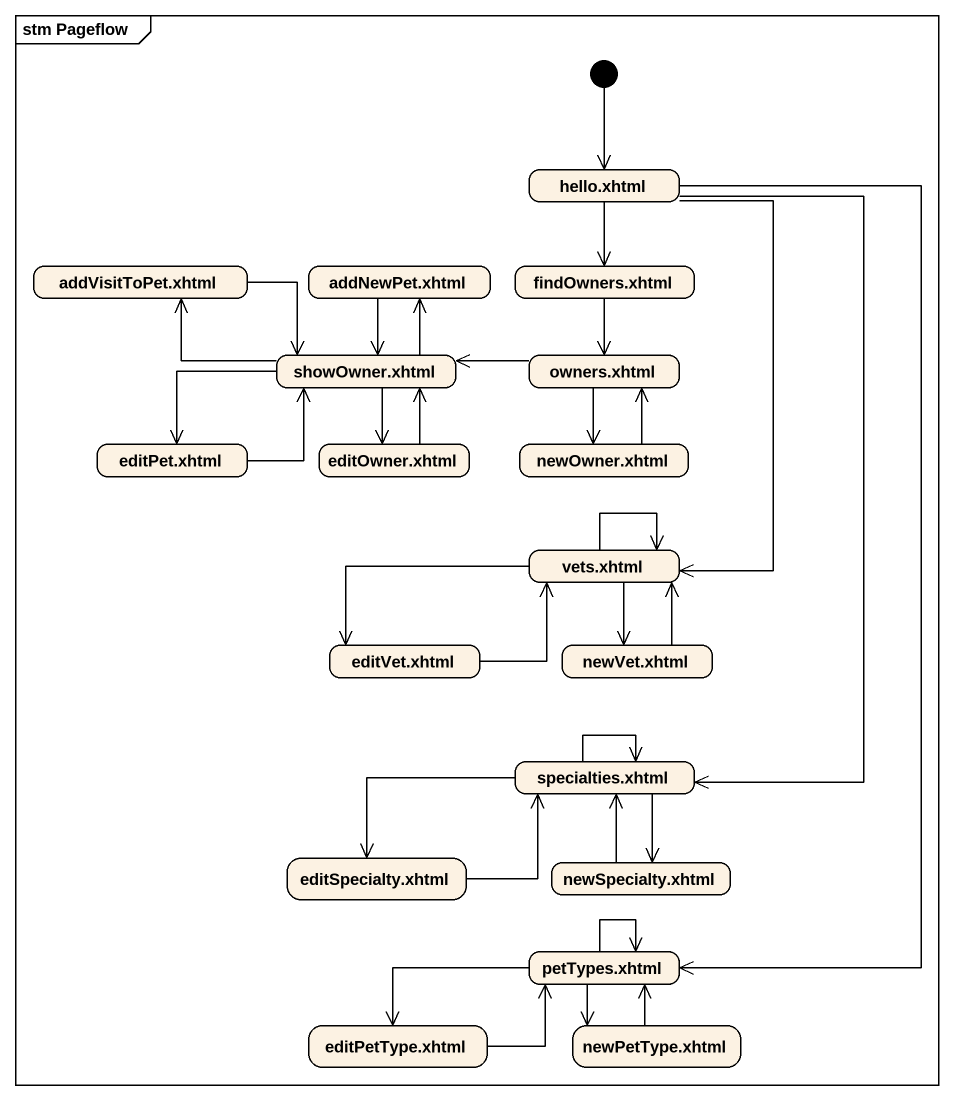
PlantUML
@startuml
mainframe stm Pageflow
hide empty description
state "hello.xhtml" as hello_xhtml
state "addVisitToPet.xhtml" as addVisitToPet_xhtml
state "addNewPet.xhtml" as addNewPet_xhtml
state "findOwners.xhtml" as findOwners_xhtml
state "showOwner.xhtml" as showOwner_xhtml
state "owners.xhtml" as owners_xhtml
state "editPet.xhtml" as editPet_xhtml
state "editOwner.xhtml" as editOwner_xhtml
state "newOwner.xhtml" as newOwner_xhtml
state "vets.xhtml" as vets_xhtml
state "editVet.xhtml" as editVet_xhtml
state "newVet.xhtml" as newVet_xhtml
state "specialties.xhtml" as specialties_xhtml
state "editSpecialty.xhtml" as editSpecialty_xhtml
state "newSpecialty.xhtml" as newSpecialty_xhtml
state "petTypes.xhtml" as petTypes_xhtml
state "editPetType.xhtml" as editPetType_xhtml
state "newPetType.xhtml" as newPetType_xhtml
[*] --> hello_xhtml
hello_xhtml --> findOwners_xhtml
hello_xhtml --> vets_xhtml
hello_xhtml --> specialties_xhtml
hello_xhtml --> petTypes_xhtml
addVisitToPet_xhtml -right-> showOwner_xhtml
addNewPet_xhtml --> showOwner_xhtml
findOwners_xhtml --> owners_xhtml
showOwner_xhtml -left-> addVisitToPet_xhtml
showOwner_xhtml -up-> addNewPet_xhtml
showOwner_xhtml -left-> editPet_xhtml
showOwner_xhtml --> editOwner_xhtml
owners_xhtml -left-> showOwner_xhtml
owners_xhtml --> newOwner_xhtml
editPet_xhtml -right-> showOwner_xhtml
editOwner_xhtml -up-> showOwner_xhtml
newOwner_xhtml -up-> owners_xhtml
vets_xhtml --> vets_xhtml
vets_xhtml -left-> editVet_xhtml
vets_xhtml --> newVet_xhtml
editVet_xhtml -right-> vets_xhtml
newVet_xhtml -up-> vets_xhtml
specialties_xhtml --> specialties_xhtml
specialties_xhtml -left-> editSpecialty_xhtml
specialties_xhtml --> newSpecialty_xhtml
editSpecialty_xhtml -right-> specialties_xhtml
newSpecialty_xhtml -up-> specialties_xhtml
petTypes_xhtml --> petTypes_xhtml
petTypes_xhtml -left-> editPetType_xhtml
petTypes_xhtml --> newPetType_xhtml
editPetType_xhtml -right-> petTypes_xhtml
newPetType_xhtml -up-> petTypes_xhtml
@enduml
